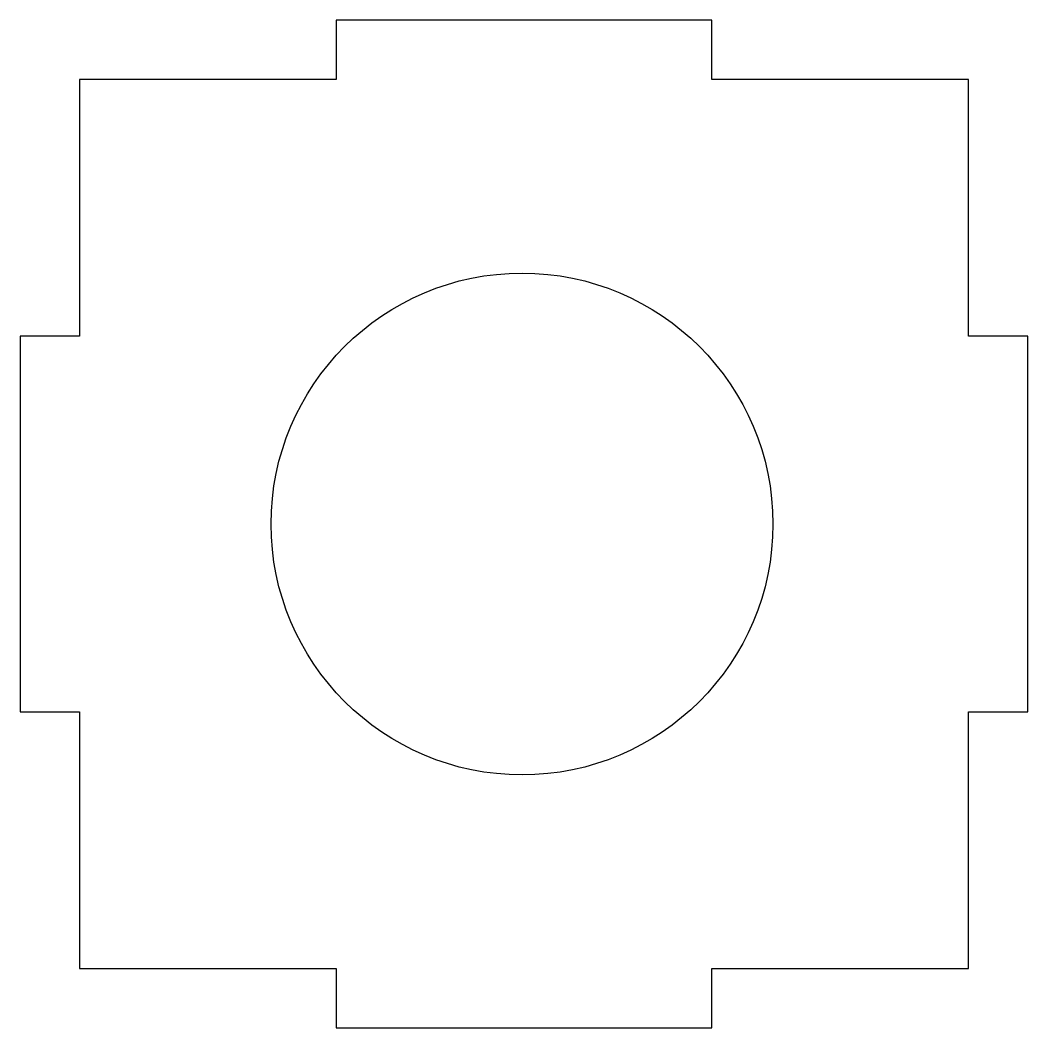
# Model space of a CAD drawing. Header units: millimetres. Extents: x -25.5 to 25.5, y -25.5 to 25.5.
import ezdxf

# ---------------------------------------------------------------- set-up
doc = ezdxf.new("R2010")
doc.units = ezdxf.units.MM

msp = doc.modelspace()

# ---------------------------------------------------------------- linework, layer by layer
msp.add_lwpolyline([(9.5, -25.5), (9.5, -22.5), (22.5, -22.5), (22.5, -9.5), (25.5, -9.5), (25.5, 9.5), (22.5, 9.5), (22.5, 22.5), (9.5, 22.5), (9.5, 25.5), (-9.5, 25.5), (-9.5, 22.5), (-22.5, 22.5), (-22.5, 9.5), (-25.5, 9.5), (-25.5, -9.5), (-22.5, -9.5), (-22.5, -22.5), (-9.5, -22.5), (-9.5, -25.5)], close=True)
msp.add_circle((-0.1, 0), 12.7)

doc.saveas('drawing.dxf')
